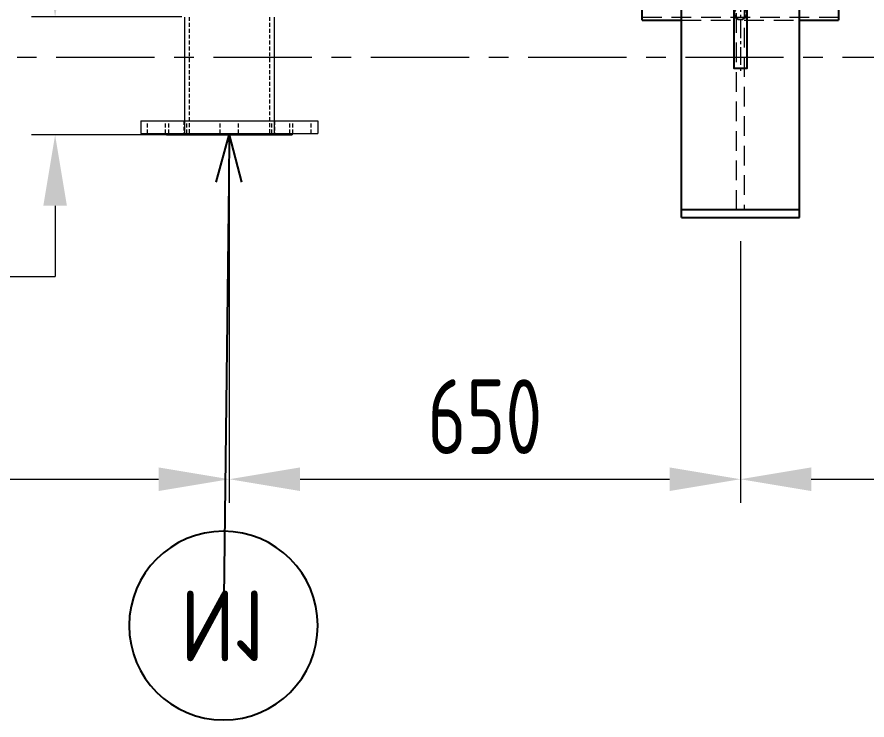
# Model space of a CAD drawing. Header units: millimetres. Extents: x -46397 to 283259, y -8690 to 23983.
# Drawn here: x -38877 to -37796, y 655 to 1549 of the extents above; entities that cross this region are included whole.
import ezdxf
from ezdxf import colors
from ezdxf.entities.mleader import LeaderData, LeaderLine
from ezdxf.enums import TextEntityAlignment as Align
from ezdxf.math import Vec2, Vec3

# ---------------------------------------------------------------- set-up
doc = ezdxf.new("R2010")
doc.units = ezdxf.units.MM
for name, pattern in [('ACISOTGL', [3, 2, -1]), ('CENTER', [2, 1.25, -0.25, 0.25, -0.25]), ('CENTER2', [1.125, 0.75, -0.125, 0.125, -0.125]), ('HIDDEN', [0.375, 0.25, -0.125]), ('HIDDENX2', [0.75, 0.5, -0.25])]:
    doc.linetypes.add(name, pattern=pattern)
doc.layers.get('Defpoints').update_dxf_attribs({"lineweight": 0})
for name, color, linetype, lineweight in [('0-Dim', 7, 'Continuous', 0), ('2-Dashed', 50, 'ACISOTGL', 25), ('3-Centerline', 4, 'CENTER', 5), ('CHUAN NET KHUAT', 4, 'HIDDEN', 0), ('DUONGCHINH', 7, 'Continuous', 25), ('DUONGTAM', 1, 'CENTER', 0), ('Long_AM_Visible', 30, 'Continuous', 25), ('PHANTOM 2', 8, 'Continuous', 0), ('Standard', 7, 'Continuous', 0)]:
    doc.layers.add(name, color=color, linetype=linetype, lineweight=lineweight)
doc.styles.add('GHI CHÚ 1', font='isocp_IV25.ttf', dxfattribs={"width": 0.8})
doc.styles.add('Long_Text', font='isocp.shx', dxfattribs={"width": 0.7})
doc.styles.get("Standard").update_dxf_attribs({"font": 'isocp.shx', "width": 0.8})
doc.dimstyles.new('1-30SCALE', dxfattribs={"dimtxt": 75, "dimasz": 75, "dimexe": 37.5, "dimexo": 30, "dimgap": 30, "dimtad": 1, "dimtoh": 1, "dimdec": 0, "dimdsep": 46, "dimtxsty": 'GHI CHÚ 1', "dimcen": 0.09, "dimclrd": 256, "dimclre": 256, "dimclrt": 2, "dimadec": 0, "dimazin": 0, "dimtfac": 1, "dimtdec": 0, "dimtofl": 0, "dimtmove": 0, "dimatfit": 3, "dimfxl": 1, "dimlwd": 0, "dimlwe": 0, "dimarcsym": 0})

# ---------------------------------------------------------------- blocks, each defined once
blk = doc.blocks.new('A$C0143f3ea')
at = {"layer": 'DUONGTAM', "color": 5, "lineweight": 0, "ltscale": 100, "extrusion": (2.28848e-17, 1, 0)}
blk.add_line((-3050, -1041), (3050, -1041), dxfattribs=at)
blk = doc.blocks.new('*U1680')
at = {"layer": '3-Centerline', "color": 0, "linetype": 'CENTER2', "ltscale": 30, "transparency": 16777216}
blk.add_line((-116.5, 0), (116.5, 0), dxfattribs=at)
blk = doc.blocks.new('*U1678')
blk.add_lwpolyline([(-113, 8), (113, 8), (113, -8), (-113, -8)], close=True)
for centre, start, end in [((-43, 0), 90, 270), ((43, 0), 270, 90)]:
    blk.add_arc(centre, 8, start, end)
at = {"layer": '2-Dashed', "ltscale": 3}
for centre, start, end in [((-43, 0), 270, 90), ((43, 0), 90, 270)]:
    blk.add_arc(centre, 8, start, end, dxfattribs=at)
at = {"layer": '3-Centerline', "linetype": 'CENTER2', "ltscale": 30}
blk.add_blockref('*U1680', (0, 0), dxfattribs=at)
blk = doc.blocks.new('SAD1-1')
at = {"color": 8, "linetype": 'Continuous', "lineweight": 0, "ltscale": 10, "extrusion": (2.28848e-17, 1, 0)}
for p, q in [((0, 609.6), (0, 611.1)), ((250, 609.6), (0, 609.6)), ((250, 611.1), (250, 609.6)), ((50, 491.1), (50, 493))]:
    blk.add_line(p, q, dxfattribs=at)
at = {"layer": 'CHUAN NET KHUAT', "ltscale": 100, "extrusion": (2.28848e-17, 1, 0)}
for p, q in [((120, 473.8), (120, 475.4)), ((120, 475.4), (130, 475.4)), ((120, 473.8), (120, -245)), ((130, 473.8), (120, 473.8)), ((130, 473.8), (130, 475.4)), ((130, -245), (130, 473.8)), ((120, 100.2), (50, 100.2)), ((200, 100.2), (130, 100.2)), ((120, 97.2), (50, 97.2)), ((200, 97.2), (130, 97.2)), ((120, 21.3), (50, 21.3)), ((120, 20), (50, 20)), ((200, 21.3), (130, 21.3)), ((200, 20), (130, 20)), ((250, 0), (0, 0)), ((120, -4), (50, -4)), ((200, -4), (130, -4))]:
    blk.add_line(p, q, dxfattribs=at)
at = {"layer": 'DUONGCHINH', "extrusion": (2.28848e-17, 1, 0)}
for p, q in [((250, 611.1), (0, 611.1)), ((0, 609.6), (0, -4)), ((250, -4), (250, 609.6)), ((200, 493), (50, 493)), ((50, -245), (50, 491.1)), ((200, 491.1), (50, 491.1)), ((200, 491.1), (200, 493)), ((200, -245), (200, 491.1)), ((50, -4), (0, -4)), ((250, -4), (200, -4)), ((50, -245), (200, -245)), ((50, -255), (50, -245)), ((200, -255), (200, -245)), ((200, -255), (50, -255))]:
    blk.add_line(p, q, dxfattribs=at)
at = {"xscale": -1, "rotation": 90}
blk.add_blockref('*U1678', (125, 47.7), dxfattribs=at)
blk = doc.blocks.new('_TagCircle')
at = {"color": 0, "linetype": 'ByBlock', "lineweight": -2, "transparency": 16777216}
blk.add_circle((0, 0), 4, dxfattribs=at)
at = {"layer": 'Long_AM_Visible', "color": 0, "transparency": 16777216, "style": 'Long_Text'}
blk.add_attdef('TAGNUMBER', text='', height=3, dxfattribs=at).set_placement((0, -1.5), align=Align.CENTER)
blk = doc.blocks.new('_Open30')
at = {"color": 0, "linetype": 'ByBlock', "lineweight": -2}
for p, q in [((-1, 0.268), (0, 0)), ((0, 0), (-1, -0.268)), ((0, 0), (-1, 0))]:
    blk.add_line(p, q, dxfattribs=at)
blk = doc.blocks.new('*D1595')
at = {"layer": 'Defpoints', "color": 0, "transparency": 16777216}
for p in [(-39607, 1399.3, -1.5), (-38607, 1399.3, -1.5), (-38607, 961.6)]:
    blk.add_point(p, dxfattribs=at)
at = {"layer": 'PHANTOM 2', "linetype": 'Continuous', "lineweight": 0, "transparency": 16777216}
for p, q in [((-39607, 1369.3), (-39607, 931.6)), ((-38607, 1369.3), (-38607, 931.6)), ((-39517, 961.6), (-38697, 961.6))]:
    blk.add_line(p, q, dxfattribs=at)
at = {"layer": 'PHANTOM 2', "transparency": 16777216}
for points in [[(-39517, 976.6), (-39517, 946.6), (-39607, 961.6)], [(-38697, 976.6), (-38697, 946.6), (-38607, 961.6)]]:
    blk.add_solid(points, dxfattribs=at)
at = {"layer": 'PHANTOM 2', "color": 2, "transparency": 16777216, "insert": (-39107, 1039.1), "char_height": 95, "attachment_point": 5, "style": 'GHI CHÚ 1'}
blk.add_mtext('1000', dxfattribs=at)
blk = doc.blocks.new('*D1596')
at = {"layer": 'Defpoints', "color": 0, "transparency": 16777216}
for p in [(-38607, 1399.3, -1.5), (-37957, 1294.3, -1.5), (-37957, 961.6)]:
    blk.add_point(p, dxfattribs=at)
at = {"layer": 'PHANTOM 2', "linetype": 'Continuous', "lineweight": 0, "transparency": 16777216}
for p, q in [((-38607, 1369.3), (-38607, 931.6)), ((-37957, 1264.3), (-37957, 931.6)), ((-38517, 961.6), (-38047, 961.6))]:
    blk.add_line(p, q, dxfattribs=at)
at = {"layer": 'PHANTOM 2', "transparency": 16777216}
for points in [[(-38517, 976.6), (-38517, 946.6), (-38607, 961.6)], [(-38047, 976.6), (-38047, 946.6), (-37957, 961.6)]]:
    blk.add_solid(points, dxfattribs=at)
at = {"layer": 'PHANTOM 2', "color": 2, "transparency": 16777216, "insert": (-38282, 1041.2), "char_height": 95, "attachment_point": 5, "style": 'GHI CHÚ 1'}
blk.add_mtext('650', dxfattribs=at)
blk = doc.blocks.new('*D1619')
at = {"layer": 'Defpoints', "color": 0, "transparency": 16777216}
for p in [(-37377, 1548.3, -1.5), (-37957, 1294.3, -1.5), (-37377, 961.6)]:
    blk.add_point(p, dxfattribs=at)
at = {"layer": 'PHANTOM 2', "linetype": 'Continuous', "lineweight": 0, "transparency": 16777216}
for p, q in [((-37377, 1518.3), (-37377, 931.6)), ((-37957, 1264.3), (-37957, 931.6)), ((-37867, 961.6), (-37467, 961.6))]:
    blk.add_line(p, q, dxfattribs=at)
at = {"layer": 'PHANTOM 2', "transparency": 16777216}
for points in [[(-37867, 976.6), (-37867, 946.6), (-37957, 961.6)], [(-37467, 976.6), (-37467, 946.6), (-37377, 961.6)]]:
    blk.add_solid(points, dxfattribs=at)
at = {"layer": 'PHANTOM 2', "color": 2, "transparency": 16777216, "insert": (-37667, 1041), "char_height": 95, "attachment_point": 5, "style": 'GHI CHÚ 1'}
blk.add_mtext('580', dxfattribs=at)
blk = doc.blocks.new('*D1623')
at = {"layer": 'Defpoints', "color": 0, "transparency": 16777216}
for p in [(-38828.6, 1549.3), (-38637.2, 1549.3, -1.5), (-38645.2, 1399.3, -1.5)]:
    blk.add_point(p, dxfattribs=at)
at = {"layer": 'PHANTOM 2', "linetype": 'Continuous', "lineweight": 0, "transparency": 16777216}
for p, q in [((-38828.6, 1639.3), (-38828.6, 1729.3)), ((-38667.2, 1549.3), (-38858.6, 1549.3)), ((-38675.2, 1399.3), (-38858.6, 1399.3)), ((-38828.6, 1309.3), (-38828.6, 1219.3)), ((-39130.6, 1219.3), (-38828.6, 1219.3))]:
    blk.add_line(p, q, dxfattribs=at)
at = {"layer": 'PHANTOM 2', "transparency": 16777216}
for points in [[(-38843.6, 1639.3), (-38813.6, 1639.3), (-38828.6, 1549.3)], [(-38843.6, 1309.3), (-38813.6, 1309.3), (-38828.6, 1399.3)]]:
    blk.add_solid(points, dxfattribs=at)
at = {"layer": 'PHANTOM 2', "color": 2, "transparency": 16777216, "insert": (-39024.6, 1296.8), "char_height": 95, "attachment_point": 5, "style": 'GHI CHÚ 1'}
blk.add_mtext('150', dxfattribs=at)

msp = doc.modelspace()

# ---------------------------------------------------------------- linework, layer by layer
at = {"color": 2, "linetype": 'Continuous', "lineweight": 0, "ltscale": 10, "extrusion": (-2.22045e-16, 1, 0)}
for p, q in [((-38664.19, 1549.29, -1.5), (-38664.19, 1399.29, -1.5)), ((-38549.89, 1549.29, -1.5), (-38549.89, 1399.29, -1.5)), ((-38719.54, 1417.29, -1.5), (-38494.54, 1417.29, -1.5)), ((-38719.54, 1417.29, -1.5), (-38719.54, 1401.29, -1.5)), ((-38494.54, 1417.29, -1.5), (-38494.54, 1401.29, -1.5)), ((-38719.54, 1401.29, -1.5), (-38494.54, 1401.29, -1.5)), ((-38687.04, 1401.29, -1.5), (-38687.04, 1399.29, -1.5)), ((-38687.04, 1399.29, -1.5), (-38527.04, 1399.29, -1.5)), ((-38527.04, 1401.29, -1.5), (-38527.04, 1399.29, -1.5))]:
    msp.add_line(p, q, dxfattribs=at)
at = {"color": 1, "linetype": 'HIDDENX2', "lineweight": 0, "ltscale": 10, "extrusion": (-2.22045e-16, 1, 0)}
for p, q in [((-38658.17, 1549.29, -1.5), (-38658.17, 1399.29, -1.5)), ((-38555.91, 1549.29, -1.5), (-38555.91, 1399.29, -1.5)), ((-38711.04, 1401.29, -1.5), (-38711.04, 1417.29, -1.5)), ((-38688.04, 1401.29, -1.5), (-38688.04, 1417.29, -1.5)), ((-38683.95, 1401.29, -1.5), (-38683.95, 1417.29, -1.5)), ((-38664.74, 1417.29, -1.5), (-38664.74, 1399.29, -1.5)), ((-38660.95, 1401.29, -1.5), (-38660.95, 1417.29, -1.5)), ((-38618.54, 1401.29, -1.5), (-38618.54, 1417.29, -1.5)), ((-38595.54, 1401.29, -1.5), (-38595.54, 1417.29, -1.5)), ((-38553.13, 1401.29, -1.5), (-38553.13, 1417.29, -1.5)), ((-38549.34, 1417.29, -1.5), (-38549.34, 1399.29, -1.5)), ((-38530.13, 1401.29, -1.5), (-38530.13, 1417.29, -1.5)), ((-38526.04, 1401.29, -1.5), (-38526.04, 1417.29, -1.5)), ((-38503.04, 1401.29, -1.5), (-38503.04, 1417.29, -1.5))]:
    msp.add_line(p, q, dxfattribs=at)

# ---------------------------------------------------------------- block references
at = {"xscale": -1}
msp.add_blockref('SAD1-1', (-37832.04, 1549.29, -1.5), dxfattribs=at)
at = {"layer": 'Standard'}
msp.add_blockref('A$C0143f3ea', (-40377.04, 2539.29, -1.5), dxfattribs=at)

# ---------------------------------------------------------------- dimensions: what is measured, and where the dimension line sits
at = {"layer": 'PHANTOM 2'}
dim = msp.add_linear_dim(base=(-38828.57, 1549.29), p1=(-38645.22, 1399.29, -1.5), p2=(-38637.24, 1549.29, -1.5), angle=90, dimstyle='1-30SCALE', override={"dimtxt": 95, "dimasz": 90, "dimexe": 30, "dimtmove": 1}, dxfattribs=at)
dim.commit()
dim.dimension.update_dxf_attribs({"geometry": '*D1623', "text_midpoint": (-38916.53, 1277.54), "dimtype": 160})
for base, p1, p2, picture, middle in [((-37377.04, 961.62), (-37957.04, 1294.29, -1.5), (-37377.04, 1548.29, -1.5), '*D1619', (-37667.04, 1040.99)), ((-38607.04, 961.62), (-39607.04, 1399.29, -1.5), (-38607.04, 1399.29, -1.5), '*D1595', (-39107.04, 1039.12)), ((-37957.04, 961.62), (-38607.04, 1399.29, -1.5), (-37957.04, 1294.29, -1.5), '*D1596', (-38282.04, 1041.16))]:
    dim = msp.add_linear_dim(base=base, p1=p1, p2=p2, dimstyle='1-30SCALE', override={"dimtxt": 95, "dimasz": 90, "dimexe": 30, "dimtmove": 1}, dxfattribs=at)
    dim.commit()
    dim.dimension.update_dxf_attribs({"geometry": picture, "text_midpoint": middle})

# ---------------------------------------------------------------- leaders
at = {"layer": '0-Dim', "color": 6}
ml = msp.add_multileader_block('Standard', dxfattribs=at)
ml.set_content('_TagCircle', color=6, scale=-30)
ml.set_attribute('TAGNUMBER', 'N1', width=0)
ml.set_leader_properties(color=5)
ml.set_arrow_properties(name='OPEN30')
ml.build(insert=Vec2(0, 0))
ml.multileader.update_dxf_attribs({"has_dogleg": 0, "text_left_attachment_type": 6, "text_right_attachment_type": 6, "dogleg_length": 0.36, "arrow_head_size": 60, "block_connection_type": 1})
ctx = ml.context
ctx.base_point, ctx.char_height, ctx.arrow_head_size, ctx.landing_gap_size, ctx.plane_origin = Vec3(-38614.46, 775.47, -1.5), 56, 60, 1.4, Vec3(-38257.42, 1011.64, -1.5)
ctx.left_attachment, ctx.right_attachment, ctx.attachment_type = 6, 6, 1
notes = []
notes.append((ctx, [(0, (1, 1, 0), (-38614.1, 775.47, -1.5), (-1, 0), 0.36, [(0, [(-38607.04, 1399.29, -1.5)], 0, [])])]))
ctx.block.insert, ctx.block.rotation, ctx.block.scale = Vec3(-38614.46, 775.47, -1.5), 3.1415927, Vec3(-30, 30, 30)
for ctx, leaders in notes:
    for number, flags, end, landing, length, lines in leaders:
        leader = LeaderData()
        leader.index, (leader.has_last_leader_line, leader.has_dogleg_vector, leader.attachment_direction) = number, flags
        leader.last_leader_point, leader.dogleg_vector, leader.dogleg_length = Vec3(end), Vec3(landing), length
        for number, points, colour, breaks in lines:
            line = LeaderLine()
            line.index, line.vertices, line.color, line.breaks = number, Vec3.list(points), colors.encode_raw_color(colour), breaks
            leader.lines.append(line)
        ctx.leaders.append(leader)

doc.saveas('drawing.dxf')
